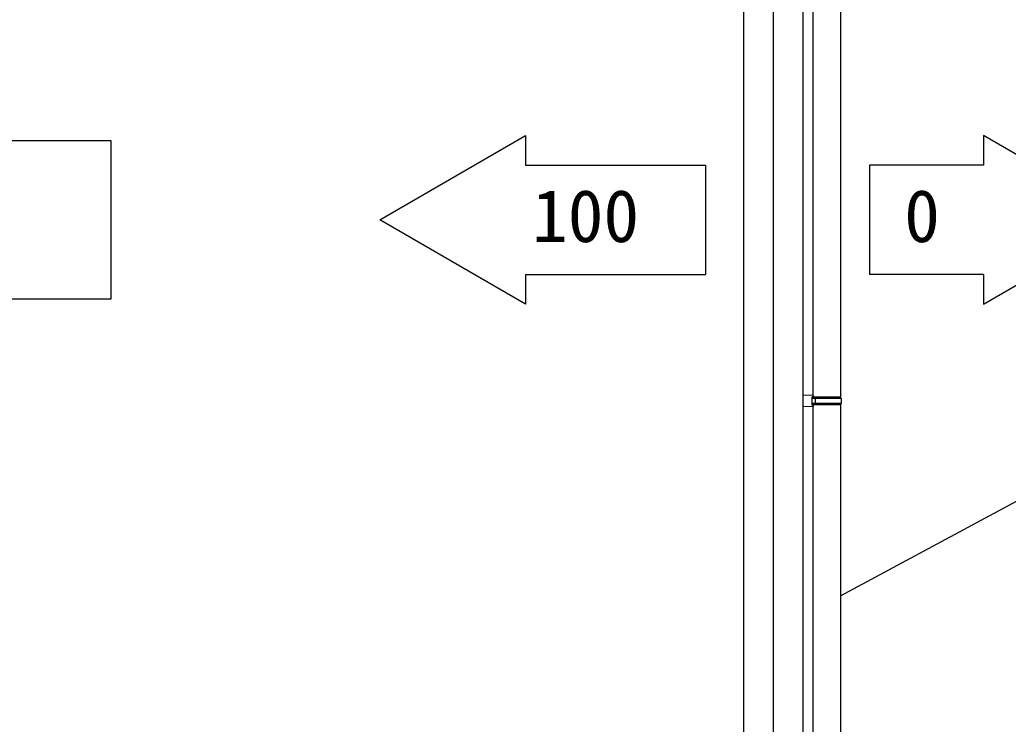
# Model space of a CAD drawing. Units: millimetres, scale not verified. Extents: x -7000 to 7000, y -10401 to 10355.
# Drawn here: x -2834 to -1330, y 2883 to 3954 of the extents above; entities that cross this region are included whole.
import ezdxf
from ezdxf.enums import TextEntityAlignment as Align

# ---------------------------------------------------------------- set-up
doc = ezdxf.new("R2010")
doc.units = ezdxf.units.MM
doc.header["$LTSCALE"] = 50
for name, color, linetype in [('0-3_YKK_12', 2, 'Continuous'), ('0-4_YKK_13', 4, 'Continuous'), ('0-5_YKK_A1', 4, 'Continuous'), ('0-6_YKK_D', 6, 'Continuous')]:
    doc.layers.add(name, color=color, linetype=linetype)
doc.styles.add('ＭＳ ゴシック', font='')
doc.styles.get('ＭＳ ゴシック').set_extended_font_data('MS Gothic')

msp = doc.modelspace()

# ---------------------------------------------------------------- linework, layer by layer
at = {"layer": '0-3_YKK_12'}
msp.add_line((-1687.86, 4637.08), (-1687.86, 1443.51), dxfattribs=at)
at = {"layer": '0-4_YKK_13'}
for p, q in [((-1627.66, 4470.78), (-1627.66, 3383.02)), ((-1585.66, 4473.34), (-1585.66, 3380.47)), ((-1626.66, 3382.97), (-1642.66, 3383.44)), ((-1642.66, 3383.44), (-1642.66, 3365.49)), ((-1626.66, 3380.97), (-1626.66, 3382.97)), ((-1626.66, 3380.97), (-1628.66, 3380.97)), ((-1585.66, 3380.47), (-1628.66, 3380.47)), ((-1584.66, 3378.47), (-1628.66, 3378.47)), ((-1584.66, 3370.47), (-1628.66, 3370.47)), ((-1585.66, 3368.47), (-1628.66, 3368.47)), ((-1626.66, 3365.97), (-1626.66, 3367.97)), ((-1624.19, 3378.47), (-1623.76, 3380.47)), ((-1584.66, 3378.47), (-1585.66, 3380.47)), ((-1584.66, 3370.47), (-1585.66, 3368.47)), ((-1585.66, 3368.47), (-1585.66, 2275.59)), ((-1584.66, 3378.47), (-1584.66, 3370.47)), ((-1626.66, 3365.97), (-1642.66, 3365.49)), ((-1627.66, 3365.91), (-1627.66, 2278.15))]:
    msp.add_line(p, q, dxfattribs=at)
for points in [[(-1626.66, 3367.97), (-1628.66, 3367.97), (-1628.66, 3380.97)], [(-1624.19, 3378.47), (-1624.19, 3370.47), (-1623.76, 3368.47)]]:
    msp.add_lwpolyline(points, dxfattribs=at)
at = {"layer": '0-5_YKK_A1'}
for p, q in [((-1733.06, 4663), (-1733.06, 1543.51)), ((-1642.66, 4663), (-1642.66, 1543.51)), ((-2064.46, 3777.81), (-2064.46, 3733.01)), ((-1367.95, 3777.81), (-1367.95, 3733.01)), ((-2064.46, 3566.61), (-1790.86, 3566.61)), ((-2064.46, 3566.61), (-2064.46, 3521.81)), ((-1367.95, 3566.61), (-1541.55, 3566.61)), ((-1367.95, 3566.61), (-1367.95, 3521.81))]:
    msp.add_line(p, q, dxfattribs=at)
for points in [[(-2064.46, 3521.81), (-2286.17, 3649.81), (-2064.46, 3777.81)], [(-1367.95, 3521.81), (-1146.25, 3649.81), (-1367.95, 3777.81)], [(-2064.46, 3733.01), (-1790.86, 3733.01), (-1790.86, 3566.61)], [(-1367.95, 3733.01), (-1541.55, 3733.01), (-1541.55, 3566.61)]]:
    msp.add_lwpolyline(points, dxfattribs=at)
msp.add_lwpolyline([(-2694.65, 3529.81), (-2694.65, 3769.81), (-3641.08, 3769.81), (-3641.08, 3529.81)], close=True, dxfattribs=at)
at = {"layer": '0-6_YKK_D'}
msp.add_lwpolyline([(-1585.66, 3078.25), (-1251.11, 3258.35), (-291.39, 3258.35)], dxfattribs=at)

# ---------------------------------------------------------------- texts
at = {"layer": '0-5_YKK_A1', "style": 'ＭＳ ゴシック'}
for s, p in [('100', (-2054.63, 3592.09)), ('0', (-1488.67, 3592.09))]:
    msp.add_text(s, height=79.77, dxfattribs=at).set_placement(p, align=Align.BOTTOM_LEFT)

doc.saveas('drawing.dxf')
